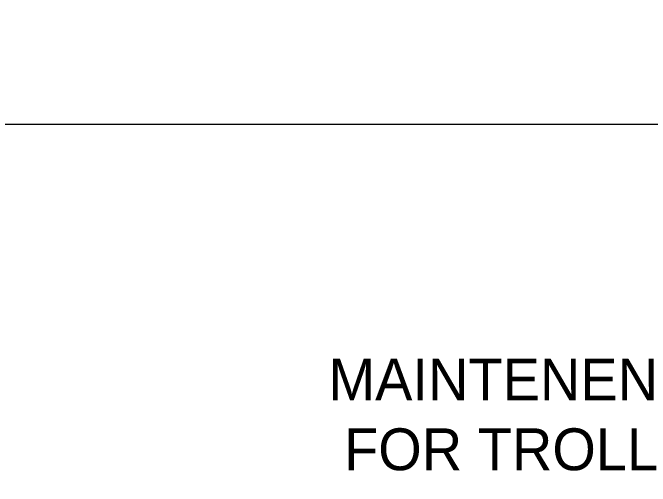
# Model space of a CAD drawing. Header units: inches. Extents: x 702888 to 852715, y 9845 to 271320.
# Drawn here: x 794144 to 796657, y 92945 to 94811 of the extents above; entities that cross this region are included whole.
import ezdxf

# ---------------------------------------------------------------- set-up
doc = ezdxf.new("R2010")
doc.units = ezdxf.units.IN
doc.header["$MEASUREMENT"] = 0
doc.header["$PDMODE"] = 34
doc.layers.get('0').update_dxf_attribs({"lineweight": 5})
doc.layers.get('Defpoints').update_dxf_attribs({"lineweight": 5})
doc.layers.add('CABLE TRAY', color=30, linetype='Continuous', lineweight=5)
doc.layers.add('chain', color=2, linetype='Continuous', lineweight=5)
doc.dimstyles.new('D1', dxfattribs={"dimscale": 66, "dimtxt": 2.5, "dimasz": 2.5, "dimexe": 1, "dimexo": 1, "dimgap": 1.25, "dimtad": 1, "dimdec": 0, "dimdsep": 46, "dimtxsty": 'Standard', "dimblk": 'OPEN30', "dimcen": 2.5, "dimclrd": 150, "dimclre": 150, "dimclrt": 140, "dimadec": 0, "dimazin": 0, "dimtfac": 1, "dimtdec": 0, "dimtmove": 0, "dimatfit": 3, "dimfxl": 1, "dimtfill": 1, "dimlwd": 13, "dimlwe": 13, "dimarcsym": 0})

# ---------------------------------------------------------------- blocks, each defined once
blk = doc.blocks.new('_Open30')
at = {"color": 0, "linetype": 'ByBlock', "lineweight": -2}
for p, q in [((-1, 0.268), (0, 0)), ((0, 0), (-1, -0.268)), ((0, 0), (-1, 0))]:
    blk.add_line(p, q, dxfattribs=at)
blk = doc.blocks.new('*D149')
at = {"layer": 'chain', "color": 150, "lineweight": 13, "transparency": 16777216}
for p, q in [((778287.7, 91542.1), (778287.7, 94445.8)), ((798242, 91542.1), (798242, 94445.8)), ((798054.5, 94370.8), (778475.2, 94370.8))]:
    blk.add_line(p, q, dxfattribs=at)
at = {"layer": 'Defpoints', "color": 0, "transparency": 16777216}
for p in [(778287.7, 94370.8), (778287.7, 91467.1), (798242, 91467.1)]:
    blk.add_point(p, dxfattribs=at)
at = {"layer": 'chain', "color": 150, "lineweight": 13, "transparency": 16777216, "xscale": 187.5, "yscale": 187.5, "zscale": 187.5, "rotation": 180}
blk.add_blockref('_Open30', (778287.7, 94370.8), dxfattribs=at)
at = {"layer": 'chain', "color": 150, "lineweight": 13, "transparency": 16777216, "xscale": 187.5, "yscale": 187.5, "zscale": 187.5}
blk.add_blockref('_Open30', (798242, 94370.8), dxfattribs=at)
at = {"layer": 'chain', "color": 140, "transparency": 16777216, "insert": (788264.9, 94558.3), "char_height": 187.5, "attachment_point": 5, "bg_fill": 3, "box_fill_scale": 1.25, "bg_fill_color": 256, "bg_fill_true_color": 13158600, "bg_fill_transparency": 0}
blk.add_mtext('19954', dxfattribs=at)
blk = doc.blocks.new('*D229')
at = {"layer": 'CABLE TRAY', "color": 150, "lineweight": 13, "transparency": 16777216}
for p, q in [((775963.9, 91413.1), (775963.9, 97303)), ((806543, 91389), (806543, 97303)), ((776128.9, 97237), (806378, 97237))]:
    blk.add_line(p, q, dxfattribs=at)
at = {"layer": 'Defpoints', "color": 0, "transparency": 16777216}
for p in [(806543, 97237), (775963.9, 91347.1), (806543, 91323)]:
    blk.add_point(p, dxfattribs=at)
at = {"layer": 'CABLE TRAY', "color": 150, "lineweight": 13, "transparency": 16777216, "xscale": 165, "yscale": 165, "zscale": 165, "rotation": 180}
blk.add_blockref('_Open30', (775963.9, 97237), dxfattribs=at)
at = {"layer": 'CABLE TRAY', "color": 150, "lineweight": 13, "transparency": 16777216, "xscale": 165, "yscale": 165, "zscale": 165}
blk.add_blockref('_Open30', (806543, 97237), dxfattribs=at)
at = {"layer": 'CABLE TRAY', "color": 140, "transparency": 16777216, "insert": (791253.4, 97402), "char_height": 165, "attachment_point": 5, "bg_fill": 3, "box_fill_scale": 1.25, "bg_fill_color": 256, "bg_fill_true_color": 13158600, "bg_fill_transparency": 0}
blk.add_mtext('30579', dxfattribs=at)

msp = doc.modelspace()

# ---------------------------------------------------------------- dimensions: what is measured, and where the dimension line sits
at = {"layer": 'chain', "color": 1}
dim = msp.add_linear_dim(base=(778287.706, 94370.771), p1=(798242.015, 91467.129), p2=(778287.706, 91467.129), dimstyle='D1', override={"dimscale": 75}, dxfattribs=at)
dim.commit()
dim.dimension.update_dxf_attribs({"geometry": '*D149', "text_midpoint": (788264.861, 94558.271)})

# ---------------------------------------------------------------- next in the draw order: texts
at = {"color": 140, "insert": (795388.657, 93006.162), "char_height": 165, "attachment_point": 7, "bg_fill": 3, "box_fill_scale": 1.25, "bg_fill_color": 256, "bg_fill_true_color": 13158600, "bg_fill_transparency": 0}
msp.add_mtext('MAINTENENCE TRACK\\P FOR TROLLEY', dxfattribs=at)

# ---------------------------------------------------------------- next in the draw order: dimensions: what is measured, and where the dimension line sits
at = {"layer": 'CABLE TRAY'}
dim = msp.add_linear_dim(base=(806542.978, 97236.952), p1=(775963.85, 91347.129), p2=(806542.978, 91323.009), dimstyle='D1', dxfattribs=at)
dim.commit()
dim.dimension.update_dxf_attribs({"geometry": '*D229', "text_midpoint": (791253.414, 97401.952)})

doc.saveas('drawing.dxf')
